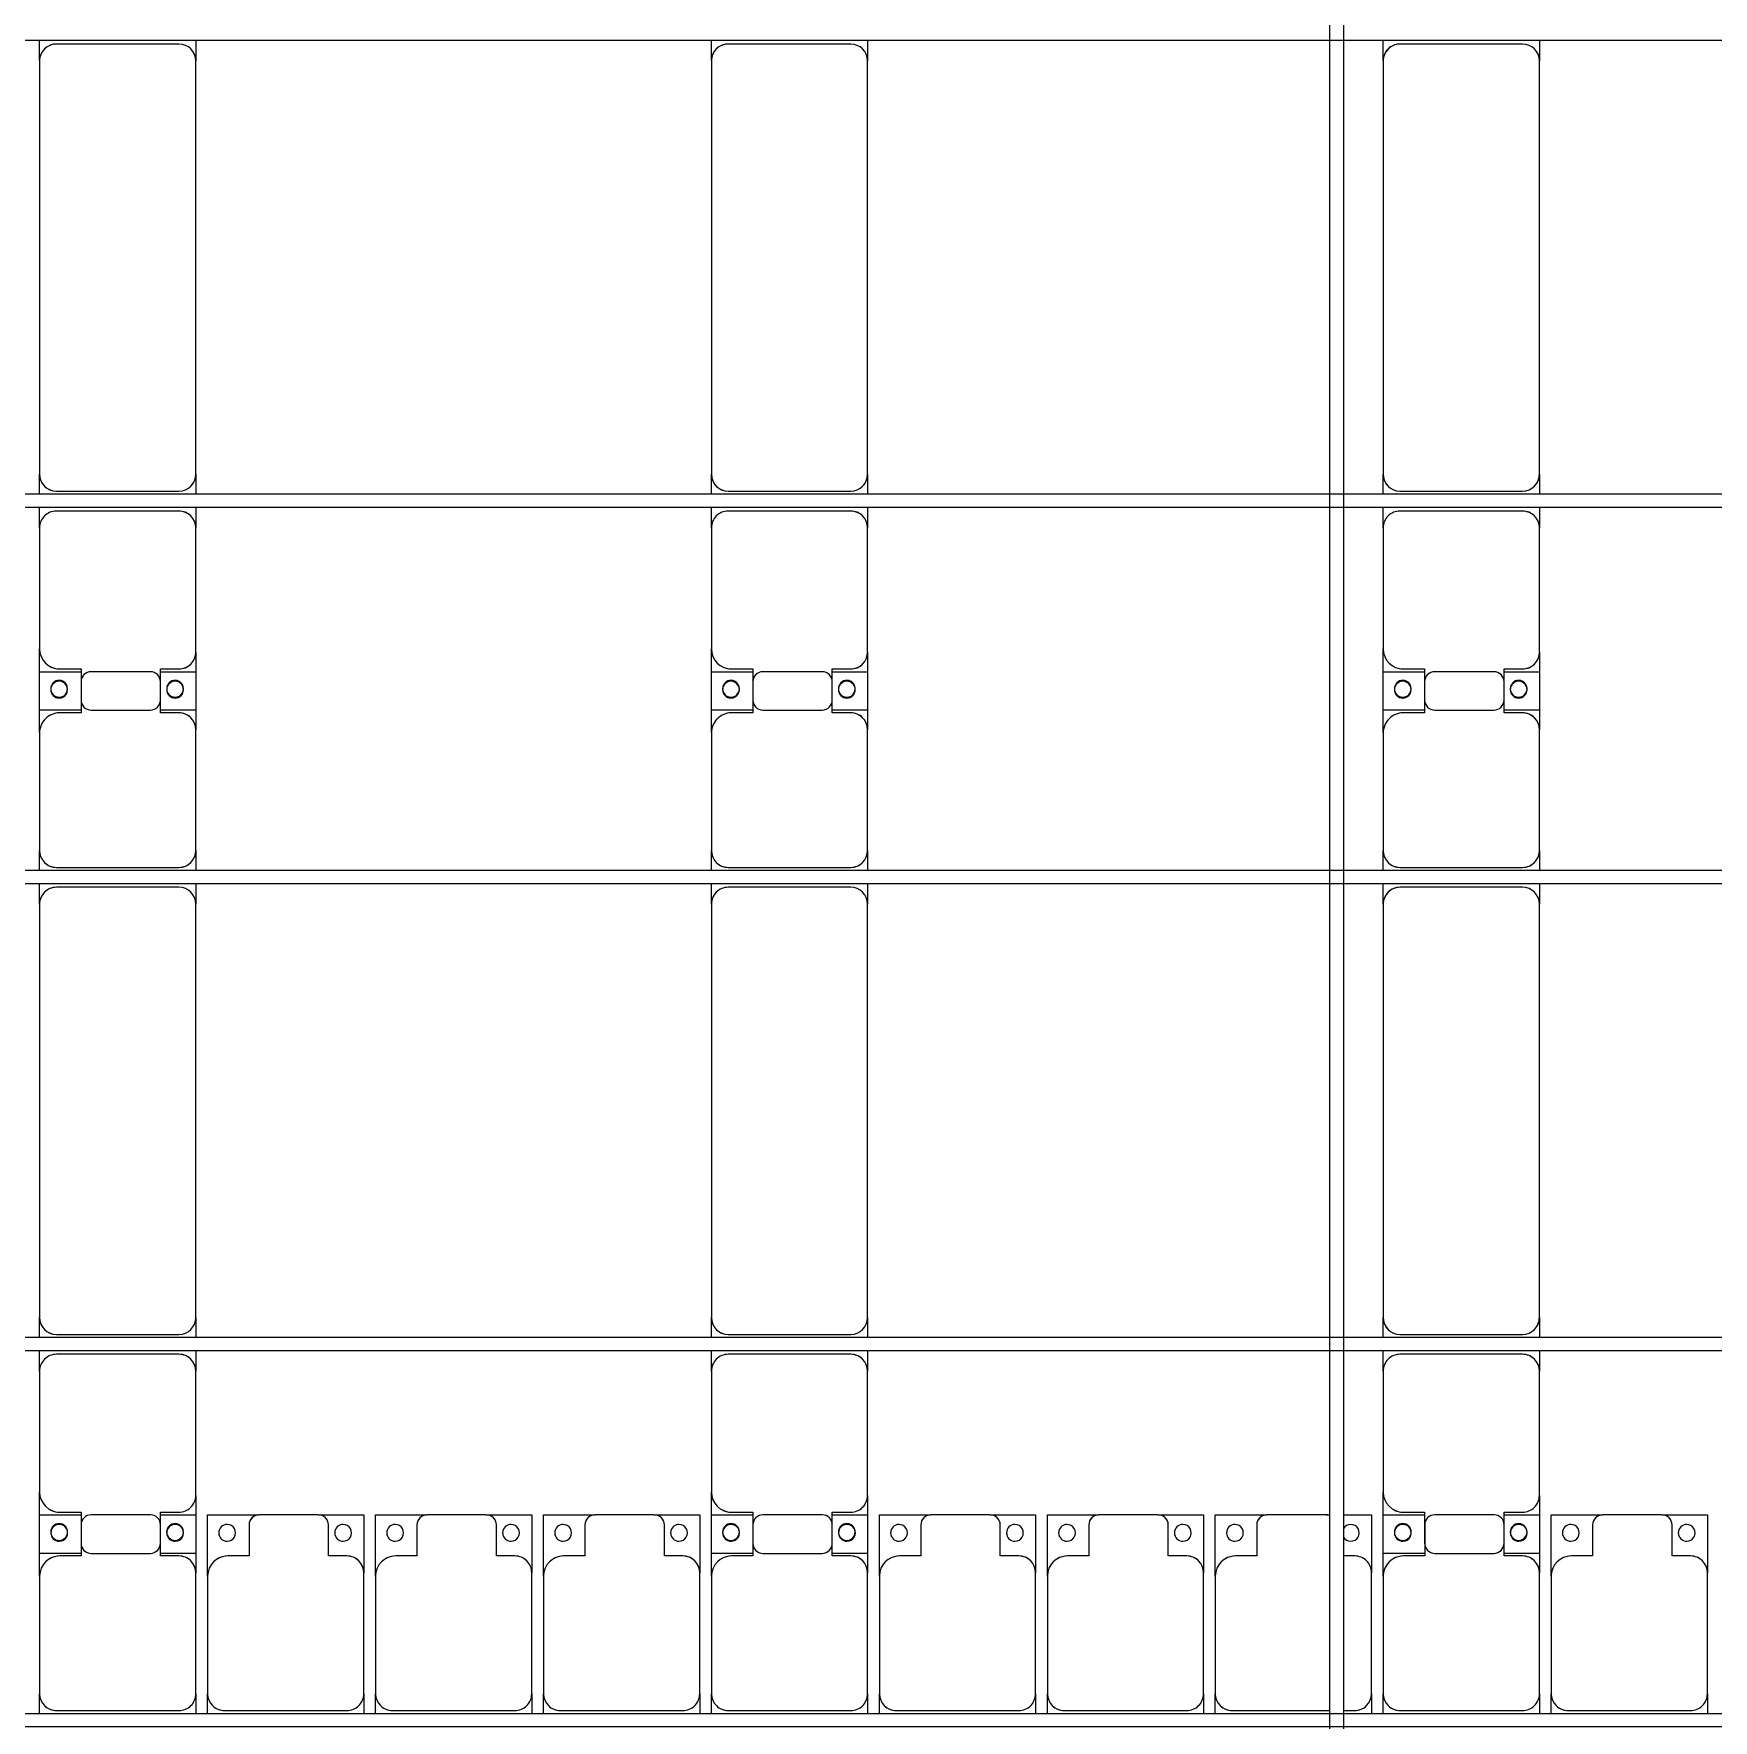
# Model space of a CAD drawing. Header units: millimetres. Extents: x -147246 to 112336, y -213734 to -86506.
# Drawn here: x -90365 to -85365, y -130845 to -125825 of the extents above; entities that cross this region are included whole.
import ezdxf

# ---------------------------------------------------------------- set-up
doc = ezdxf.new("R2010")
doc.units = ezdxf.units.MM
doc.layers.add('A-GENM', color=13, linetype='Continuous', lineweight=9)
doc.layers.add('S-BEAM', color=12, linetype='Continuous', lineweight=9)

# ---------------------------------------------------------------- blocks, each defined once
blk = doc.blocks.new('Dai phao do pin - DẢI PHAO ĐỠ PIN-30199-BỐ TRÍ KHUNG KẾT CẤU BÈ PIN 05')
at = {"layer": 'A-GENM', "color": 7}
for p, q in [((29438.9, 223.4), (29499.7, 223.4)), ((30730.3, 223.4), (29499.7, 223.4)), ((30730.3, 223.4), (30788.9, 223.4)), ((30828.9, 223.4), (30889.7, 223.4)), ((31259.7, 223.4), (30889.7, 223.4)), ((31259.7, 223.4), (31432.2, 223.4)), ((31317.8, 223.4), (31490.3, 223.4)), ((31317.8, 118.2), (31317.8, 223.4)), ((31432.2, 223.4), (31432.2, 118.2)), ((31850.3, 223.4), (31490.3, 223.4)), ((31850.3, 223.4), (31908.9, 223.4)), ((31948.9, 223.4), (32009.7, 223.4)), ((33240.3, 223.4), (32009.7, 223.4)), ((33240.3, 223.4), (33298.9, 223.4)), ((33338.9, 223.4), (33399.7, 223.4)), ((33769.7, 223.4), (33399.7, 223.4)), ((33769.7, 223.4), (33942.2, 223.4)), ((33942.2, 223.4), (33942.2, 118.4)), ((29449.7, 173.4), (29449.7, -191.6)), ((30780.3, -191.6), (30780.3, 173.4)), ((30839.7, 173.4), (30839.7, -191.6)), ((31309.7, 118.2), (31309.7, 173.4)), ((31440.3, 173.4), (31440.3, 118.2)), ((31900.3, -191.6), (31900.3, 173.4)), ((31959.7, 173.4), (31959.7, -191.6)), ((33290.3, -191.6), (33290.3, 173.4)), ((33349.7, 173.4), (33349.7, -191.6)), ((33819.7, 118.2), (33819.7, 173.4)), ((31402.2, 118.2), (31309.7, 118.2)), ((31440.3, 118.2), (31347.8, 118.2)), ((33912.2, 118.2), (33819.7, 118.2)), ((31317.8, 88.2), (31317.8, -88.2)), ((31432.2, -88.2), (31432.2, 88.2)), ((33942.2, -88.2), (33942.2, 88.2)), ((31309.7, -181.6), (31309.7, -118.2)), ((31309.7, -118.2), (31402.2, -118.2)), ((31317.8, -241.6), (31317.8, -118.2)), ((31347.8, -118.2), (31440.3, -118.2)), ((31432.2, -118.2), (31432.2, -241.6)), ((31440.3, -118.2), (31440.3, -181.6)), ((33819.7, -181.6), (33819.7, -118.2)), ((33819.7, -118.2), (33912.2, -118.2)), ((33942.2, -118), (33942.2, -241.6)), ((29499.7, -241.6), (29438.9, -241.6)), ((29499.7, -241.6), (30730.3, -241.6)), ((30788.9, -241.6), (30730.3, -241.6)), ((30889.7, -241.6), (30828.9, -241.6)), ((30889.7, -241.6), (31249.7, -241.6)), ((31432.2, -241.6), (31249.7, -241.6)), ((31500.3, -241.6), (31317.8, -241.6)), ((31500.3, -241.6), (31850.3, -241.6)), ((31908.9, -241.6), (31850.3, -241.6)), ((32009.7, -241.6), (31948.9, -241.6)), ((32009.7, -241.6), (33240.3, -241.6)), ((33298.9, -241.6), (33240.3, -241.6)), ((33399.7, -241.6), (33338.9, -241.6)), ((33399.7, -241.6), (33759.7, -241.6)), ((33942.2, -241.6), (33759.7, -241.6))]:
    blk.add_line(p, q, dxfattribs=at)
for centre, radius, start, end in [((29499.7, 173.4), 50, 90, 180), ((29499.7, 173.4), 50, 90, 180), ((30730.3, 173.4), 50, 0, 90), ((30730.3, 173.4), 50, 45, 90), ((30889.7, 173.4), 50, 90, 180), ((30889.7, 173.4), 50, 135, 180), ((31259.7, 173.4), 50, 0, 90), ((31259.7, 173.4), 50, 0, 45), ((31490.3, 173.4), 50, 90, 180), ((31490.3, 173.4), 50, 135, 180), ((31850.3, 173.4), 50, 0, 90), ((31850.3, 173.4), 50, 0, 45), ((32009.7, 173.4), 50, 90, 180), ((32009.7, 173.4), 50, 90, 180), ((33240.3, 173.4), 50, 0, 90), ((33240.3, 173.4), 50, 45, 90), ((33399.7, 173.4), 50, 90, 180), ((33399.7, 173.4), 50, 135, 180), ((33769.7, 173.4), 50, 360, 90), ((33769.7, 173.4), 50, 360, 45), ((31368.6, 161.8), 25, 360, 180), ((31368.6, 161.8), 25, 180, 360), ((31371.4, 161.8), 25, 0, 180), ((31371.4, 161.8), 25, 180, 0), ((33878.6, 161.8), 25, 360, 180), ((33878.6, 161.8), 25, 180, 360), ((31347.8, 88.2), 30, 90, 180), ((31402.2, 88.2), 30, 0, 90), ((33912.2, 88.2), 30, 0, 90), ((31347.8, -88.2), 30, 180, 270), ((31402.2, -88.2), 30, 270, 0), ((33912.2, -88.2), 30, 270, 0), ((29499.7, -191.6), 50, 180, 270), ((29499.7, -191.6), 50, 180, 255), ((30730.3, -191.6), 50, 270, 0), ((30889.7, -191.6), 50, 180, 270), ((30889.7, -191.6), 50, 180, 225), ((31249.7, -181.6), 60, 270, 360), ((31249.7, -181.6), 60, 330, 0), ((31368.6, -183.2), 25, 360, 180), ((31368.6, -183.2), 25, 180, 360), ((31371.4, -183.2), 25, 360, 180), ((31371.4, -183.2), 25, 180, 360), ((31500.3, -181.6), 60, 180, 270), ((31500.3, -181.6), 60, 180, 210), ((31850.3, -191.6), 50, 270, 360), ((31850.3, -191.6), 50, 315, 0), ((32009.7, -191.6), 50, 180, 270), ((32009.7, -191.6), 50, 180, 255), ((33240.3, -191.6), 50, 270, 0), ((33399.7, -191.6), 50, 180, 270), ((33399.7, -191.6), 50, 180, 225), ((33759.7, -181.6), 60, 270, 360), ((33759.7, -181.6), 60, 330, 360), ((33878.6, -183.2), 25, 0, 180), ((33878.6, -183.2), 25, 180, 0), ((30730.3, -191.6), 50, 270, 345), ((33240.3, -191.6), 50, 270, 345)]:
    blk.add_arc(centre, radius, start, end, dxfattribs=at)
blk = doc.blocks.new('Dai phao do pin - DẢI PHAO ĐỠ PIN-30230-BỐ TRÍ KHUNG KẾT CẤU BÈ PIN 05')
at = {"layer": 'A-GENM', "color": 7}
for p, q in [((29438.9, 223.4), (29499.7, 223.4)), ((30730.3, 223.4), (29499.7, 223.4)), ((30730.3, 223.4), (30788.9, 223.4)), ((30828.9, 223.4), (30889.7, 223.4)), ((31259.7, 223.4), (30889.7, 223.4)), ((31259.7, 223.4), (31432.2, 223.4)), ((31317.8, 223.4), (31490.3, 223.4)), ((31317.8, 118.2), (31317.8, 223.4)), ((31432.2, 223.4), (31432.2, 118.2)), ((31850.3, 223.4), (31490.3, 223.4)), ((31850.3, 223.4), (31908.9, 223.4)), ((31948.9, 223.4), (32009.7, 223.4)), ((33240.3, 223.4), (32009.7, 223.4)), ((33240.3, 223.4), (33298.9, 223.4)), ((33338.9, 223.4), (33399.7, 223.4)), ((33769.7, 223.4), (33399.7, 223.4)), ((33769.7, 223.4), (33942.2, 223.4)), ((33942.2, 223.4), (33942.2, 118.4)), ((29449.7, 173.4), (29449.7, -191.6)), ((30780.3, -191.6), (30780.3, 173.4)), ((30839.7, 173.4), (30839.7, -191.6)), ((31309.7, 118.2), (31309.7, 173.4)), ((31440.3, 173.4), (31440.3, 118.2)), ((31900.3, -191.6), (31900.3, 173.4)), ((31959.7, 173.4), (31959.7, -191.6)), ((33290.3, -191.6), (33290.3, 173.4)), ((33349.7, 173.4), (33349.7, -191.6)), ((33819.7, 118.2), (33819.7, 173.4)), ((31402.2, 118.2), (31309.7, 118.2)), ((31440.3, 118.2), (31347.8, 118.2)), ((33912.2, 118.2), (33819.7, 118.2)), ((31317.8, 88.2), (31317.8, -88.2)), ((31432.2, -88.2), (31432.2, 88.2)), ((33942.2, -88.2), (33942.2, 88.2)), ((31309.7, -181.6), (31309.7, -118.2)), ((31309.7, -118.2), (31402.2, -118.2)), ((31317.8, -241.6), (31317.8, -118.2)), ((31347.8, -118.2), (31440.3, -118.2)), ((31432.2, -118.2), (31432.2, -241.6)), ((31440.3, -118.2), (31440.3, -181.6)), ((33819.7, -181.6), (33819.7, -118.2)), ((33819.7, -118.2), (33912.2, -118.2)), ((33942.2, -118), (33942.2, -241.6)), ((29499.7, -241.6), (29438.9, -241.6)), ((29499.7, -241.6), (30730.3, -241.6)), ((30788.9, -241.6), (30730.3, -241.6)), ((30889.7, -241.6), (30828.9, -241.6)), ((30889.7, -241.6), (31249.7, -241.6)), ((31432.2, -241.6), (31249.7, -241.6)), ((31500.3, -241.6), (31317.8, -241.6)), ((31500.3, -241.6), (31850.3, -241.6)), ((31908.9, -241.6), (31850.3, -241.6)), ((32009.7, -241.6), (31948.9, -241.6)), ((32009.7, -241.6), (33240.3, -241.6)), ((33298.9, -241.6), (33240.3, -241.6)), ((33399.7, -241.6), (33338.9, -241.6)), ((33399.7, -241.6), (33759.7, -241.6)), ((33942.2, -241.6), (33759.7, -241.6))]:
    blk.add_line(p, q, dxfattribs=at)
for centre, radius, start, end in [((29499.7, 173.4), 50, 90, 180), ((29499.7, 173.4), 50, 90, 180), ((30730.3, 173.4), 50, 0, 90), ((30730.3, 173.4), 50, 45, 90), ((30889.7, 173.4), 50, 90, 180), ((30889.7, 173.4), 50, 135, 180), ((31259.7, 173.4), 50, 0, 90), ((31259.7, 173.4), 50, 0, 45), ((31490.3, 173.4), 50, 90, 180), ((31490.3, 173.4), 50, 135, 180), ((31850.3, 173.4), 50, 0, 90), ((31850.3, 173.4), 50, 0, 45), ((32009.7, 173.4), 50, 90, 180), ((32009.7, 173.4), 50, 90, 180), ((33240.3, 173.4), 50, 0, 90), ((33240.3, 173.4), 50, 45, 90), ((33399.7, 173.4), 50, 90, 180), ((33399.7, 173.4), 50, 135, 180), ((33769.7, 173.4), 50, 360, 90), ((33769.7, 173.4), 50, 360, 45), ((31368.6, 161.8), 25, 360, 180), ((31368.6, 161.8), 25, 180, 360), ((31371.4, 161.8), 25, 0, 180), ((31371.4, 161.8), 25, 180, 0), ((33878.6, 161.8), 25, 360, 180), ((33878.6, 161.8), 25, 180, 360), ((31347.8, 88.2), 30, 90, 180), ((31402.2, 88.2), 30, 0, 90), ((33912.2, 88.2), 30, 0, 90), ((31347.8, -88.2), 30, 180, 270), ((31402.2, -88.2), 30, 270, 0), ((33912.2, -88.2), 30, 270, 0), ((29499.7, -191.6), 50, 180, 270), ((29499.7, -191.6), 50, 180, 255), ((30730.3, -191.6), 50, 270, 0), ((30889.7, -191.6), 50, 180, 270), ((30889.7, -191.6), 50, 180, 225), ((31249.7, -181.6), 60, 270, 360), ((31249.7, -181.6), 60, 330, 0), ((31368.6, -183.2), 25, 360, 180), ((31368.6, -183.2), 25, 180, 360), ((31371.4, -183.2), 25, 360, 180), ((31371.4, -183.2), 25, 180, 360), ((31500.3, -181.6), 60, 180, 270), ((31500.3, -181.6), 60, 180, 210), ((31850.3, -191.6), 50, 270, 360), ((31850.3, -191.6), 50, 315, 0), ((32009.7, -191.6), 50, 180, 270), ((32009.7, -191.6), 50, 180, 255), ((33240.3, -191.6), 50, 270, 0), ((33399.7, -191.6), 50, 180, 270), ((33399.7, -191.6), 50, 180, 225), ((33759.7, -181.6), 60, 270, 360), ((33759.7, -181.6), 60, 330, 360), ((33878.6, -183.2), 25, 0, 180), ((33878.6, -183.2), 25, 180, 0), ((30730.3, -191.6), 50, 270, 345), ((33240.3, -191.6), 50, 270, 345)]:
    blk.add_arc(centre, radius, start, end, dxfattribs=at)
blk = doc.blocks.new('Dai phao do pin - DẢI PHAO ĐỠ PIN-30261-BỐ TRÍ KHUNG KẾT CẤU BÈ PIN 05')
at = {"layer": 'A-GENM', "color": 7}
for p, q in [((29438.9, 223.4), (29499.7, 223.4)), ((30730.3, 223.4), (29499.7, 223.4)), ((30730.3, 223.4), (30788.9, 223.4)), ((30828.9, 223.4), (30889.7, 223.4)), ((31259.7, 223.4), (30889.7, 223.4)), ((31259.7, 223.4), (31432.2, 223.4)), ((31317.8, 223.4), (31490.3, 223.4)), ((31317.8, 118.2), (31317.8, 223.4)), ((31432.2, 223.4), (31432.2, 118.2)), ((31850.3, 223.4), (31490.3, 223.4)), ((31850.3, 223.4), (31908.9, 223.4)), ((31948.9, 223.4), (32009.7, 223.4)), ((33240.3, 223.4), (32009.7, 223.4)), ((33240.3, 223.4), (33298.9, 223.4)), ((33338.9, 223.4), (33399.7, 223.4)), ((33769.7, 223.4), (33399.7, 223.4)), ((33769.7, 223.4), (33942.2, 223.4)), ((33942.2, 223.4), (33942.2, 118.4)), ((29449.7, 173.4), (29449.7, -191.6)), ((30780.3, -191.6), (30780.3, 173.4)), ((30839.7, 173.4), (30839.7, -191.6)), ((31309.7, 118.2), (31309.7, 173.4)), ((31440.3, 173.4), (31440.3, 118.2)), ((31900.3, -191.6), (31900.3, 173.4)), ((31959.7, 173.4), (31959.7, -191.6)), ((33290.3, -191.6), (33290.3, 173.4)), ((33349.7, 173.4), (33349.7, -191.6)), ((33819.7, 118.2), (33819.7, 173.4)), ((31402.2, 118.2), (31309.7, 118.2)), ((31440.3, 118.2), (31347.8, 118.2)), ((33912.2, 118.2), (33819.7, 118.2)), ((31317.8, 88.2), (31317.8, -88.2)), ((31432.2, -88.2), (31432.2, 88.2)), ((33942.2, -88.2), (33942.2, 88.2)), ((31309.7, -181.6), (31309.7, -118.2)), ((31309.7, -118.2), (31402.2, -118.2)), ((31317.8, -241.6), (31317.8, -118.2)), ((31347.8, -118.2), (31440.3, -118.2)), ((31432.2, -118.2), (31432.2, -241.6)), ((31440.3, -118.2), (31440.3, -181.6)), ((33819.7, -181.6), (33819.7, -118.2)), ((33819.7, -118.2), (33912.2, -118.2)), ((33942.2, -118), (33942.2, -241.6)), ((29499.7, -241.6), (29438.9, -241.6)), ((29499.7, -241.6), (30730.3, -241.6)), ((30788.9, -241.6), (30730.3, -241.6)), ((30889.7, -241.6), (30828.9, -241.6)), ((30889.7, -241.6), (31249.7, -241.6)), ((31432.2, -241.6), (31249.7, -241.6)), ((31500.3, -241.6), (31317.8, -241.6)), ((31500.3, -241.6), (31850.3, -241.6)), ((31908.9, -241.6), (31850.3, -241.6)), ((32009.7, -241.6), (31948.9, -241.6)), ((32009.7, -241.6), (33240.3, -241.6)), ((33298.9, -241.6), (33240.3, -241.6)), ((33399.7, -241.6), (33338.9, -241.6)), ((33399.7, -241.6), (33759.7, -241.6)), ((33942.2, -241.6), (33759.7, -241.6))]:
    blk.add_line(p, q, dxfattribs=at)
for centre, radius, start, end in [((29499.7, 173.4), 50, 90, 180), ((29499.7, 173.4), 50, 90, 180), ((30730.3, 173.4), 50, 0, 90), ((30730.3, 173.4), 50, 45, 90), ((30889.7, 173.4), 50, 90, 180), ((30889.7, 173.4), 50, 135, 180), ((31259.7, 173.4), 50, 0, 90), ((31259.7, 173.4), 50, 0, 45), ((31490.3, 173.4), 50, 90, 180), ((31490.3, 173.4), 50, 135, 180), ((31850.3, 173.4), 50, 0, 90), ((31850.3, 173.4), 50, 0, 45), ((32009.7, 173.4), 50, 90, 180), ((32009.7, 173.4), 50, 90, 180), ((33240.3, 173.4), 50, 0, 90), ((33240.3, 173.4), 50, 45, 90), ((33399.7, 173.4), 50, 90, 180), ((33399.7, 173.4), 50, 135, 180), ((33769.7, 173.4), 50, 360, 90), ((33769.7, 173.4), 50, 360, 45), ((31368.6, 161.8), 25, 360, 180), ((31368.6, 161.8), 25, 180, 360), ((31371.4, 161.8), 25, 0, 180), ((31371.4, 161.8), 25, 180, 0), ((33878.6, 161.8), 25, 360, 180), ((33878.6, 161.8), 25, 180, 360), ((31347.8, 88.2), 30, 90, 180), ((31402.2, 88.2), 30, 0, 90), ((33912.2, 88.2), 30, 0, 90), ((31347.8, -88.2), 30, 180, 270), ((31402.2, -88.2), 30, 270, 0), ((33912.2, -88.2), 30, 270, 0), ((29499.7, -191.6), 50, 180, 270), ((29499.7, -191.6), 50, 180, 255), ((30730.3, -191.6), 50, 270, 0), ((30889.7, -191.6), 50, 180, 270), ((30889.7, -191.6), 50, 180, 225), ((31249.7, -181.6), 60, 270, 360), ((31249.7, -181.6), 60, 330, 0), ((31368.6, -183.2), 25, 360, 180), ((31368.6, -183.2), 25, 180, 360), ((31371.4, -183.2), 25, 360, 180), ((31371.4, -183.2), 25, 180, 360), ((31500.3, -181.6), 60, 180, 270), ((31500.3, -181.6), 60, 180, 210), ((31850.3, -191.6), 50, 270, 360), ((31850.3, -191.6), 50, 315, 0), ((32009.7, -191.6), 50, 180, 270), ((32009.7, -191.6), 50, 180, 255), ((33240.3, -191.6), 50, 270, 0), ((33399.7, -191.6), 50, 180, 270), ((33399.7, -191.6), 50, 180, 225), ((33759.7, -181.6), 60, 270, 360), ((33759.7, -181.6), 60, 330, 360), ((33878.6, -183.2), 25, 0, 180), ((33878.6, -183.2), 25, 180, 0), ((30730.3, -191.6), 50, 270, 345), ((33240.3, -191.6), 50, 270, 345)]:
    blk.add_arc(centre, radius, start, end, dxfattribs=at)
blk = doc.blocks.new('Dải phao đi lại kèm đỡ invester - DẢI PHAO ĐI LẠI-14853-BỐ TRÍ KHUNG KẾT CẤU BÈ PIN 05')
at = {"layer": 'A-GENM', "color": 7}
for p, q in [((49758.4, 1312.2), (49881.6, 1312.2)), ((49758.4, 1129.7), (49758.4, 1312.2)), ((50088.2, 1312.2), (49911.8, 1312.2)), ((50118, 1312.2), (50223.4, 1312.2)), ((50223.4, 1312.2), (50223.4, 1139.7)), ((50258.4, 1312.2), (50411.8, 1312.2)), ((50258.4, 1129.7), (50258.4, 1312.2)), ((50588.2, 1312.2), (50411.8, 1312.2)), ((50588.2, 1312.2), (50723.4, 1312.2)), ((50723.4, 1312.2), (50723.4, 1139.7)), ((50758.4, 1312.2), (50911.8, 1312.2)), ((50758.4, 1129.7), (50758.4, 1312.2)), ((51088.2, 1312.2), (50911.8, 1312.2)), ((51088.2, 1312.2), (51223.4, 1312.2)), ((51223.4, 1312.2), (51223.4, 1139.7)), ((51258.4, 1312.2), (51411.8, 1312.2)), ((51258.4, 1129.7), (51258.4, 1312.2)), ((51588.2, 1312.2), (51411.8, 1312.2)), ((51588.2, 1312.2), (51723.4, 1312.2)), ((51723.4, 1312.2), (51723.4, 1139.7)), ((51758.4, 1312.2), (51881.6, 1312.2)), ((51758.4, 1129.7), (51758.4, 1312.2)), ((52088.2, 1312.2), (51911.8, 1312.2)), ((52118, 1312.2), (52223.4, 1312.2)), ((52223.4, 1312.2), (52223.4, 1139.7)), ((52258.4, 1312.2), (52411.8, 1312.2)), ((52258.4, 1129.7), (52258.4, 1312.2)), ((52588.2, 1312.2), (52411.8, 1312.2)), ((52588.2, 1312.2), (52723.4, 1312.2)), ((52723.4, 1312.2), (52723.4, 1139.7)), ((52758.4, 1312.2), (52911.8, 1312.2)), ((52758.4, 1129.7), (52758.4, 1312.2)), ((53088.2, 1312.2), (52911.8, 1312.2)), ((53088.2, 1312.2), (53223.4, 1312.2)), ((53223.4, 1312.2), (53223.4, 1139.7)), ((53258.4, 1312.2), (53411.8, 1312.2)), ((53258.4, 1129.7), (53258.4, 1312.2)), ((53588.2, 1312.2), (53411.8, 1312.2)), ((53588.2, 1312.2), (53599.8, 1312.2)), ((53639.8, 1312.2), (53723.4, 1312.2)), ((53723.4, 1312.2), (53723.4, 1139.7)), ((53758.4, 1312.2), (53881.6, 1312.2)), ((53758.4, 1129.7), (53758.4, 1312.2)), ((54088.2, 1312.2), (53911.8, 1312.2)), ((54118, 1312.2), (54223.4, 1312.2)), ((54223.4, 1312.2), (54223.4, 1139.7)), ((54258.4, 1312.2), (54411.8, 1312.2)), ((54258.4, 1129.7), (54258.4, 1312.2)), ((54588.2, 1312.2), (54411.8, 1312.2)), ((54588.2, 1312.2), (54723.4, 1312.2)), ((54723.4, 1312.2), (54723.4, 1139.7)), ((49881.8, 1282.2), (49881.8, 1189.7)), ((50118.2, 1189.7), (50118.2, 1282.2)), ((50381.8, 1282.2), (50381.8, 1189.7)), ((50618.2, 1189.7), (50618.2, 1282.2)), ((50881.8, 1282.2), (50881.8, 1189.7)), ((51118.2, 1189.7), (51118.2, 1282.2)), ((51381.8, 1282.2), (51381.8, 1189.7)), ((51618.2, 1189.7), (51618.2, 1282.2)), ((51881.8, 1282.2), (51881.8, 1189.7)), ((52118.2, 1189.7), (52118.2, 1282.2)), ((52381.8, 1282.2), (52381.8, 1189.7)), ((52618.2, 1189.7), (52618.2, 1282.2)), ((52881.8, 1282.2), (52881.8, 1189.7)), ((53118.2, 1189.7), (53118.2, 1282.2)), ((53381.8, 1282.2), (53381.8, 1189.7)), ((53881.8, 1282.2), (53881.8, 1189.7)), ((54118.2, 1189.7), (54118.2, 1282.2)), ((54381.8, 1282.2), (54381.8, 1189.7)), ((54618.2, 1189.7), (54618.2, 1282.2)), ((49881.8, 1189.7), (49818.4, 1189.7)), ((50173.4, 1189.7), (50118.2, 1189.7)), ((50381.8, 1189.7), (50318.4, 1189.7)), ((50673.4, 1189.7), (50618.2, 1189.7)), ((50881.8, 1189.7), (50818.4, 1189.7)), ((51173.4, 1189.7), (51118.2, 1189.7)), ((51381.8, 1189.7), (51318.4, 1189.7)), ((51673.4, 1189.7), (51618.2, 1189.7)), ((51881.8, 1189.7), (51818.4, 1189.7)), ((52173.4, 1189.7), (52118.2, 1189.7)), ((52381.8, 1189.7), (52318.4, 1189.7)), ((52673.4, 1189.7), (52618.2, 1189.7)), ((52881.8, 1189.7), (52818.4, 1189.7)), ((53173.4, 1189.7), (53118.2, 1189.7)), ((53381.8, 1189.7), (53318.4, 1189.7)), ((53673.4, 1189.7), (53639.8, 1189.7)), ((53881.8, 1189.7), (53818.4, 1189.7)), ((54173.4, 1189.7), (54118.2, 1189.7)), ((54381.8, 1189.7), (54318.4, 1189.7)), ((54673.4, 1189.7), (54618.2, 1189.7)), ((49758.4, 1129.7), (49758.4, 779.7)), ((50223.4, 779.7), (50223.4, 1139.7)), ((50258.4, 1129.7), (50258.4, 779.7)), ((50723.4, 779.7), (50723.4, 1139.7)), ((50758.4, 1129.7), (50758.4, 779.7)), ((51223.4, 779.7), (51223.4, 1139.7)), ((51258.4, 1129.7), (51258.4, 779.7)), ((51723.4, 779.7), (51723.4, 1139.7)), ((51758.4, 1129.7), (51758.4, 779.7)), ((52223.4, 779.7), (52223.4, 1139.7)), ((52258.4, 1129.7), (52258.4, 779.7)), ((52723.4, 779.7), (52723.4, 1139.7)), ((52758.4, 1129.7), (52758.4, 779.7)), ((53223.4, 779.7), (53223.4, 1139.7)), ((53258.4, 1129.7), (53258.4, 779.7)), ((53723.4, 779.7), (53723.4, 1139.7)), ((53758.4, 1129.7), (53758.4, 779.7)), ((54223.4, 779.7), (54223.4, 1139.7)), ((54258.4, 1129.7), (54258.4, 779.7)), ((54723.4, 779.7), (54723.4, 1139.7)), ((49758.4, 720.8), (49758.4, 779.7)), ((50223.4, 779.7), (50223.4, 720.8)), ((50258.4, 720.8), (50258.4, 779.7)), ((50723.4, 779.7), (50723.4, 720.8)), ((50758.4, 720.8), (50758.4, 779.7)), ((51223.4, 779.7), (51223.4, 720.8)), ((51258.4, 720.8), (51258.4, 779.7)), ((51723.4, 779.7), (51723.4, 720.8)), ((51758.4, 720.8), (51758.4, 779.7)), ((52223.4, 779.7), (52223.4, 720.8)), ((52258.4, 720.8), (52258.4, 779.7)), ((52723.4, 779.7), (52723.4, 720.8)), ((52758.4, 720.8), (52758.4, 779.7)), ((53223.4, 779.7), (53223.4, 720.8)), ((53258.4, 720.8), (53258.4, 779.7)), ((53723.4, 779.7), (53723.4, 720.8)), ((53758.4, 720.8), (53758.4, 779.7)), ((54223.4, 779.7), (54223.4, 720.8)), ((54258.4, 720.8), (54258.4, 779.7)), ((54723.4, 779.7), (54723.4, 720.8)), ((49808.4, 729.7), (50173.4, 729.7)), ((50308.4, 729.7), (50673.4, 729.7)), ((50808.4, 729.7), (51173.4, 729.7)), ((51308.4, 729.7), (51673.4, 729.7)), ((51808.4, 729.7), (52173.4, 729.7)), ((52308.4, 729.7), (52673.4, 729.7)), ((52808.4, 729.7), (53173.4, 729.7)), ((53308.4, 729.7), (53599.8, 729.7)), ((53639.8, 729.7), (53673.4, 729.7)), ((53808.4, 729.7), (54173.4, 729.7)), ((54308.4, 729.7), (54673.4, 729.7))]:
    blk.add_line(p, q, dxfattribs=at)
for centre, radius, start, end in [((49911.8, 1282.2), 30, 90, 180), ((50088.2, 1282.2), 30, 360, 90), ((50411.8, 1282.2), 30, 90, 180), ((50411.8, 1282.2), 30, 90, 150), ((50588.2, 1282.2), 30, 0, 90), ((50588.2, 1282.2), 30, 30, 90), ((50911.8, 1282.2), 30, 90, 180), ((50911.8, 1282.2), 30, 90, 150), ((51088.2, 1282.2), 30, 0, 90), ((51088.2, 1282.2), 30, 30, 90), ((51411.8, 1282.2), 30, 90, 180), ((51411.8, 1282.2), 30, 90, 150), ((51588.2, 1282.2), 30, 0, 90), ((51588.2, 1282.2), 30, 30, 90), ((51911.8, 1282.2), 30, 90, 180), ((52088.2, 1282.2), 30, 0, 90), ((52411.8, 1282.2), 30, 90, 180), ((52411.8, 1282.2), 30, 90, 150), ((52588.2, 1282.2), 30, 360, 90), ((52588.2, 1282.2), 30, 30, 90), ((52911.8, 1282.2), 30, 90, 180), ((52911.8, 1282.2), 30, 90, 150), ((53088.2, 1282.2), 30, 0, 90), ((53088.2, 1282.2), 30, 30, 90), ((53411.8, 1282.2), 30, 90, 180), ((53411.8, 1282.2), 30, 90, 150), ((53588.2, 1282.2), 30, 75, 90), ((53588.2, 1282.2), 30, 75, 90), ((53911.8, 1282.2), 30, 90, 180), ((54088.2, 1282.2), 30, 360, 90), ((54411.8, 1282.2), 30, 90, 180), ((54411.8, 1282.2), 30, 90, 150), ((54588.2, 1282.2), 30, 0, 90), ((54588.2, 1282.2), 30, 30, 90), ((49816.8, 1258.6), 25, 90, 270), ((49816.8, 1258.6), 25, 270, 90), ((50161.8, 1258.6), 25, 90, 270), ((50161.8, 1258.6), 25, 270, 90), ((50316.8, 1258.6), 25, 90, 270), ((50316.8, 1258.6), 25, 270, 90), ((50661.8, 1258.6), 25, 90, 270), ((50661.8, 1258.6), 25, 180, 195), ((50661.8, 1258.6), 25, 270, 90), ((50816.8, 1258.6), 25, 90, 270), ((50816.8, 1258.6), 25, 270, 90), ((51161.8, 1258.6), 25, 90, 270), ((51161.8, 1258.6), 25, 180, 195), ((51161.8, 1258.6), 25, 270, 90), ((51316.8, 1258.6), 25, 90, 270), ((51316.8, 1258.6), 25, 270, 90), ((51661.8, 1258.6), 25, 90, 270), ((51661.8, 1258.6), 25, 180, 195), ((51661.8, 1258.6), 25, 270, 90), ((51816.8, 1258.6), 25, 90, 270), ((51816.8, 1258.6), 25, 270, 90), ((52161.8, 1258.6), 25, 90, 270), ((52161.8, 1258.6), 25, 270, 90), ((52316.8, 1258.6), 25, 90, 270), ((52316.8, 1258.6), 25, 270, 90), ((52661.8, 1258.6), 25, 90, 270), ((52661.8, 1258.6), 25, 180, 195), ((52661.8, 1258.6), 25, 270, 90), ((52816.8, 1258.6), 25, 90, 270), ((52816.8, 1258.6), 25, 270, 90), ((53161.8, 1258.6), 25, 90, 270), ((53161.8, 1258.6), 25, 180, 195), ((53161.8, 1258.6), 25, 270, 90), ((53316.8, 1258.6), 25, 90, 270), ((53316.8, 1258.6), 25, 270, 90), ((53661.8, 1258.6), 25, 90, 150), ((53661.8, 1258.6), 25, 270, 90), ((53816.8, 1258.6), 25, 90, 270), ((53816.8, 1258.6), 25, 270, 90), ((54161.8, 1258.6), 25, 90, 270), ((54161.8, 1258.6), 25, 270, 90), ((54316.8, 1258.6), 25, 90, 270), ((54316.8, 1258.6), 25, 270, 90), ((54661.8, 1258.6), 25, 90, 270), ((54661.8, 1258.6), 25, 180, 195), ((54661.8, 1258.6), 25, 270, 90), ((53661.8, 1258.6), 25, 210, 270), ((49818.4, 1129.7), 60, 90, 180), ((49818.4, 1129.7), 60, 90, 120), ((50173.4, 1139.7), 50, 0, 90), ((50173.4, 1139.7), 50, 45, 90), ((50318.4, 1129.7), 60, 90, 180), ((50318.4, 1129.7), 60, 90, 120), ((50673.4, 1139.7), 50, 0, 90), ((50673.4, 1139.7), 50, 45, 90), ((50818.4, 1129.7), 60, 90, 180), ((50818.4, 1129.7), 60, 90, 120), ((51173.4, 1139.7), 50, 360, 90), ((51173.4, 1139.7), 50, 45, 90), ((51318.4, 1129.7), 60, 90, 180), ((51318.4, 1129.7), 60, 90, 120), ((51673.4, 1139.7), 50, 0, 90), ((51673.4, 1139.7), 50, 45, 90), ((51818.4, 1129.7), 60, 90, 180), ((51818.4, 1129.7), 60, 90, 120), ((52173.4, 1139.7), 50, 0, 90), ((52173.4, 1139.7), 50, 45, 90), ((52318.4, 1129.7), 60, 90, 180), ((52318.4, 1129.7), 60, 90, 120), ((52673.4, 1139.7), 50, 0, 90), ((52673.4, 1139.7), 50, 45, 90), ((52818.4, 1129.7), 60, 90, 180), ((52818.4, 1129.7), 60, 90, 120), ((53173.4, 1139.7), 50, 0, 90), ((53173.4, 1139.7), 50, 45, 90), ((53318.4, 1129.7), 60, 90, 180), ((53318.4, 1129.7), 60, 90, 120), ((53673.4, 1139.7), 50, 360, 90), ((53673.4, 1139.7), 50, 45, 90), ((53818.4, 1129.7), 60, 90, 180), ((53818.4, 1129.7), 60, 90, 120), ((54173.4, 1139.7), 50, 0, 90), ((54173.4, 1139.7), 50, 45, 90), ((54318.4, 1129.7), 60, 90, 180), ((54318.4, 1129.7), 60, 90, 120), ((54673.4, 1139.7), 50, 0, 90), ((54673.4, 1139.7), 50, 45, 90), ((49808.4, 779.7), 50, 180, 270), ((50173.4, 779.7), 50, 270, 0), ((50308.4, 779.7), 50, 180, 270), ((50673.4, 779.7), 50, 270, 0), ((50808.4, 779.7), 50, 180, 270), ((51173.4, 779.7), 50, 270, 0), ((51308.4, 779.7), 50, 180, 270), ((51673.4, 779.7), 50, 270, 0), ((51808.4, 779.7), 50, 180, 270), ((52173.4, 779.7), 50, 270, 0), ((52308.4, 779.7), 50, 180, 270), ((52673.4, 779.7), 50, 270, 0), ((52808.4, 779.7), 50, 180, 270), ((53173.4, 779.7), 50, 270, 0), ((53308.4, 779.7), 50, 180, 270), ((53673.4, 779.7), 50, 270, 360), ((53808.4, 779.7), 50, 180, 270), ((54173.4, 779.7), 50, 270, 0), ((54308.4, 779.7), 50, 180, 270), ((54673.4, 779.7), 50, 270, 0), ((49808.4, 779.7), 50, 225, 270), ((50173.4, 779.7), 50, 270, 315), ((50308.4, 779.7), 50, 225, 270), ((50673.4, 779.7), 50, 270, 315), ((50808.4, 779.7), 50, 225, 270), ((51173.4, 779.7), 50, 270, 315), ((51308.4, 779.7), 50, 225, 270), ((51673.4, 779.7), 50, 270, 315), ((51808.4, 779.7), 50, 225, 270), ((52173.4, 779.7), 50, 270, 315), ((52308.4, 779.7), 50, 225, 270), ((52673.4, 779.7), 50, 270, 315), ((52808.4, 779.7), 50, 225, 270), ((53173.4, 779.7), 50, 270, 315), ((53308.4, 779.7), 50, 225, 270), ((53673.4, 779.7), 50, 270, 315), ((53808.4, 779.7), 50, 225, 270), ((54173.4, 779.7), 50, 270, 315), ((54308.4, 779.7), 50, 225, 270), ((54673.4, 779.7), 50, 270, 315)]:
    blk.add_arc(centre, radius, start, end, dxfattribs=at)
blk = doc.blocks.new('Dầm C52 - Dầm C52-18773-BỐ TRÍ KHUNG KẾT CẤU BÈ PIN 05')
at = {"layer": 'S-BEAM', "color": 1}
blk.add_line((-74474.3, 20), (74474.3, 20), dxfattribs=at)
blk = doc.blocks.new('Dầm C52 - Dầm C52-18774-BỐ TRÍ KHUNG KẾT CẤU BÈ PIN 05')
at = {"layer": 'S-BEAM', "color": 1}
for p, q in [((-74474.3, 20), (74474.3, 20)), ((74474.3, -20), (-74474.3, -20))]:
    blk.add_line(p, q, dxfattribs=at)
blk = doc.blocks.new('Dầm C52 - Dầm C52-18775-BỐ TRÍ KHUNG KẾT CẤU BÈ PIN 05')
at = {"layer": 'S-BEAM', "color": 1}
for p, q in [((-74474.3, 20), (74474.3, 20)), ((74474.3, -20), (-74474.3, -20))]:
    blk.add_line(p, q, dxfattribs=at)
blk = doc.blocks.new('Dầm C52 - Hộp 40x60-25898-BỐ TRÍ KHUNG KẾT CẤU BÈ PIN 05')
at = {"layer": 'S-BEAM', "color": 3, "lineweight": 25}
for p, q in [((-55982.1, 20), (55982.1, 20)), ((55982.1, -20), (-55982.1, -20))]:
    blk.add_line(p, q, dxfattribs=at)
blk = doc.blocks.new('HOBANMONG_BEPIN 5_rvt-1-BỐ TRÍ KHUNG KẾT CẤU BÈ PIN 05')
at = {"layer": 'A-GENM', "color": 3, "lineweight": 25}
for name, p, rotation in [('Dai phao do pin - DẢI PHAO ĐỠ PIN-30199-BỐ TRÍ KHUNG KẾT CẤU BÈ PIN 05', (-90105.5, -96405.9), 269.9997710125194), ('Dai phao do pin - DẢI PHAO ĐỠ PIN-30230-BỐ TRÍ KHUNG KẾT CẤU BÈ PIN 05', (-88105.5, -96405.9), 269.9997710125194), ('Dai phao do pin - DẢI PHAO ĐỠ PIN-30261-BỐ TRÍ KHUNG KẾT CẤU BÈ PIN 05', (-86105.5, -96405.9), 269.9997710125194), ('Dải phao đi lại kèm đỡ invester - DẢI PHAO ĐI LẠI-14853-BỐ TRÍ KHUNG KẾT CẤU BÈ PIN 05', (-140105.4, -131545.4), 359.9997710135151)]:
    blk.add_blockref(name, p, dxfattribs=dict(at, rotation=rotation))
at = {"layer": 'S-BEAM', "color": 3, "lineweight": 25}
for name, p, rotation in [('Dầm C52 - Hộp 40x60-25898-BỐ TRÍ KHUNG KẾT CẤU BÈ PIN 05', (-86485.7, -148536.8), 269.9997710125197), ('Dầm C52 - Dầm C52-18773-BỐ TRÍ KHUNG KẾT CẤU BÈ PIN 05', (-66079.9, -125824.9), 179.9997710135151), ('Dầm C52 - Dầm C52-18774-BỐ TRÍ KHUNG KẾT CẤU BÈ PIN 05', (-66079.9, -127214.9), 179.9997710135151), ('Dầm C52 - Dầm C52-18774-BỐ TRÍ KHUNG KẾT CẤU BÈ PIN 05', (-66079.9, -128334.9), 179.9997710135151), ('Dầm C52 - Dầm C52-18775-BỐ TRÍ KHUNG KẾT CẤU BÈ PIN 05', (-66080, -129724.9), 179.9997710135151), ('Dầm C52 - Dầm C52-18775-BỐ TRÍ KHUNG KẾT CẤU BÈ PIN 05', (-66080, -130844.9), 179.9997710135151)]:
    blk.add_blockref(name, p, dxfattribs=dict(at, rotation=rotation))

msp = doc.modelspace()

# ---------------------------------------------------------------- block references
at = {"lineweight": 5}
msp.add_blockref('HOBANMONG_BEPIN 5_rvt-1-BỐ TRÍ KHUNG KẾT CẤU BÈ PIN 05', (0, 0), dxfattribs=at)

doc.saveas('drawing.dxf')
